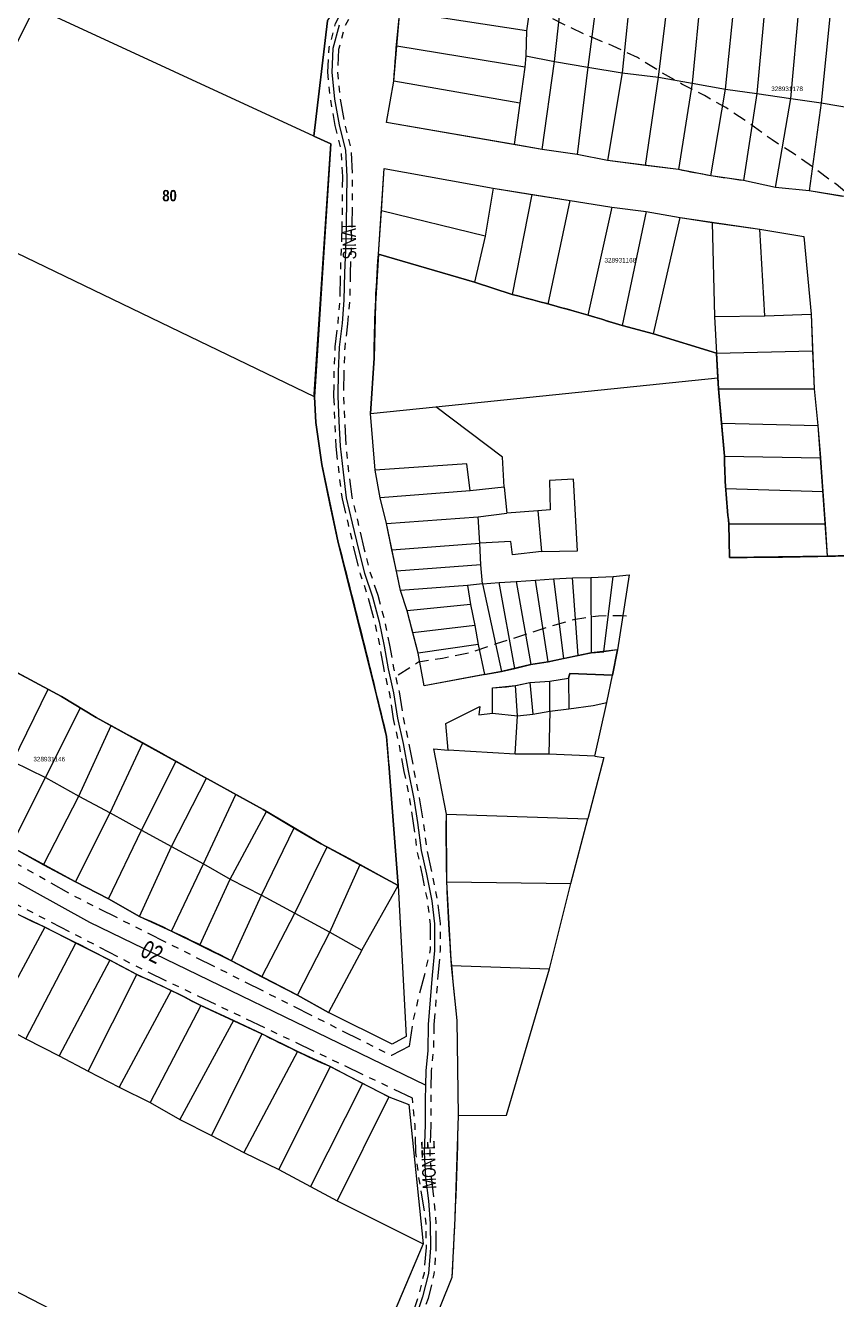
# Model space of a CAD drawing. Extents: x 205316 to 208372, y 4848714 to 4853250.
# Drawn here: x 207217.7 to 207396.3, y 4849929.7 to 4850210.4 of the extents above; entities that cross this region are included whole.
import ezdxf
from ezdxf.enums import TextEntityAlignment as Align

# ---------------------------------------------------------------- set-up
doc = ezdxf.new("R2010")
doc.units = 0
doc.header["$LTSCALE"] = 1.5
doc.header["$MEASUREMENT"] = 0
doc.linetypes.add('TRACO_15', pattern=[3, 2, -1])
doc.linetypes.add('TRACO_25', pattern=[8, 3, -1, 1, -1, 1, -1])
for name, color, linetype in [('CD-MALHA-LOTES', 40, 'CONTINUOUS'), ('CD_TXT_QUADRA', 7, 'CONTINUOUS'), ('RU-QUADRAS', 6, 'CONTINUOUS'), ('SV-CAMINHO-TRILHA', 20, 'CONTINUOUS'), ('SV-EIXO-RUA-N-PAV', 6, 'CONTINUOUS'), ('SV-RUA-NAO-PAV-S-GUIA-C-GUIA', 7, 'CONTINUOUS'), ('SV-TXT-RUA-N-PAV-S-GUIA-C-GUIA', 7, 'CONTINUOUS'), ('Th_NmrPort', 7, 'CONTINUOUS')]:
    doc.layers.add(name, color=color, linetype=linetype)
doc.styles.add('ARIAL', font='arial.ttf')
doc.styles.add('ROMANS', font='arial.ttf', dxfattribs={"height": 0.2})
doc.styles.get("Standard").update_dxf_attribs({"font": 'swisscbo.ttf'})

msp = doc.modelspace()

# ---------------------------------------------------------------- linework, layer by layer
at = {"layer": 'CD-MALHA-LOTES', "linetype": 'Continuous'}
for p, q in [((207197.08, 4850169.22), (207219.7, 4850214.43)), ((207281.29, 4850128.59), (207197.08, 4850169.22)), ((207210.91, 4850070.41), (207218.25, 4850066.48)), ((207218.25, 4850066.48), (207225.59, 4850062.55)), ((207225.59, 4850062.55), (207233.26, 4850057.93)), ((207233.26, 4850057.93), (207240.82, 4850053.79)), ((207248.29, 4850049.72), (207240.82, 4850053.79)), ((207297.68, 4850047.68), (207297.21, 4850053.7)), ((207248.29, 4850049.72), (207255.67, 4850045.58)), ((207255.67, 4850045.58), (207263.31, 4850041.29)), ((207263.31, 4850041.29), (207269.99, 4850037.66)), ((207269.99, 4850037.66), (207276.64, 4850033.71)), ((207276.64, 4850033.71), (207282.79, 4850030.1)), ((207282.79, 4850030.1), (207288.93, 4850026.86)), ((207288.93, 4850026.86), (207299.76, 4850020.87))]:
    msp.add_line(p, q, dxfattribs=at)
at = {"layer": 'CD-MALHA-LOTES', "linetype": 'Continuous', "flags": 128}
for points in [[(207281.16, 4850186.05), (207284.22, 4850211.4), (207287.38, 4850216.37), (207291.44, 4850220.65), (207294.62, 4850256.26), (207292.84, 4850256.98), (207293.13, 4850264.07)], [(207281.16, 4850186.05), (207219.8, 4850214.38), (207219.7, 4850214.43)], [(207281.29, 4850128.59), (207281.26, 4850129.18), (207284.89, 4850184.33), (207281.16, 4850186.05)], [(207297.21, 4850053.7), (207294.52, 4850064.69), (207286.55, 4850096.49), (207284.73, 4850105.08), (207282.91, 4850113.66), (207281.59, 4850122.9), (207281.29, 4850128.59)], [(207297.98, 4850043.81), (207297.68, 4850047.68)], [(207299.76, 4850020.87), (207297.98, 4850043.81)]]:
    msp.add_lwpolyline(points, dxfattribs=at)
at = {"layer": 'CD-MALHA-LOTES'}
for points in [[(207334.19, 4850202.44), (207336.47, 4850223.2)], [(207344.27, 4850222.13), (207341.51, 4850201.22)], [(207351.27, 4850220.78), (207349.1, 4850200)], [(207357.1, 4850199.05), (207359.62, 4850219.44)], [(207366.48, 4850218.36), (207364.55, 4850197.7)], [(207329.13, 4850217.1), (207328.05, 4850209.24)], [(207371.87, 4850196.34), (207374.02, 4850217.29)], [(207380.71, 4850216.19), (207378.78, 4850195.4)], [(207386.24, 4850194.31), (207388.12, 4850214.71)], [(207299.45, 4850205.82), (207300.12, 4850213.48)], [(207328.05, 4850209.24), (207300.12, 4850213.48)], [(207394.98, 4850213.77), (207392.97, 4850193.36)], [(207328.05, 4850209.24), (207327.91, 4850203.69)], [(207298.78, 4850198.15), (207299.45, 4850205.82)], [(207327.64, 4850201.25), (207299.45, 4850205.82)], [(207327.91, 4850203.69), (207327.64, 4850201.25)], [(207327.91, 4850203.69), (207334.19, 4850202.44)], [(207327.64, 4850201.25), (207326.56, 4850193.27)], [(207331.49, 4850183.09), (207334.19, 4850202.44)], [(207334.19, 4850202.44), (207341.51, 4850201.22)], [(207341.51, 4850201.22), (207339.16, 4850182.01)], [(207341.51, 4850201.22), (207349.1, 4850200)], [(207325.29, 4850184.16), (207297.16, 4850189.01), (207298.78, 4850198.15)], [(207326.56, 4850193.27), (207298.78, 4850198.15)], [(207349.1, 4850200), (207345.89, 4850180.67)], [(207349.1, 4850200), (207357.1, 4850199.05)], [(207354.23, 4850179.59), (207357.1, 4850199.05)], [(207357.1, 4850199.05), (207364.55, 4850197.7)], [(207364.55, 4850197.7), (207361.5, 4850178.65)], [(207364.55, 4850197.7), (207371.87, 4850196.34)], [(207368.64, 4850177.31), (207371.87, 4850196.34)], [(207371.87, 4850196.34), (207378.78, 4850195.4)], [(207378.78, 4850195.4), (207375.87, 4850176.22)], [(207378.78, 4850195.4), (207386.24, 4850194.31)], [(207326.56, 4850193.27), (207325.29, 4850184.16)], [(207382.87, 4850174.74), (207386.24, 4850194.31)], [(207386.24, 4850194.31), (207392.97, 4850193.36)], [(207392.97, 4850193.36), (207390.27, 4850173.94)], [(207392.97, 4850193.36), (207400.28, 4850192.14)], [(207331.49, 4850183.09), (207325.29, 4850184.16)], [(207339.16, 4850182.01), (207331.49, 4850183.09)], [(207345.89, 4850180.67), (207339.16, 4850182.01)], [(207296.06, 4850169.53), (207296.71, 4850178.87), (207320.72, 4850174.55)], [(207354.23, 4850179.59), (207345.89, 4850180.67)], [(207361.5, 4850178.65), (207354.23, 4850179.59)], [(207368.64, 4850177.31), (207361.5, 4850178.65)], [(207375.87, 4850176.22), (207368.64, 4850177.31)], [(207382.87, 4850174.74), (207375.87, 4850176.22)], [(207320.72, 4850174.55), (207318.94, 4850163.97)], [(207320.72, 4850174.55), (207329.2, 4850173.2)], [(207329.2, 4850173.2), (207324.89, 4850151.13)], [(207329.2, 4850173.2), (207337.68, 4850171.86)], [(207390.27, 4850173.94), (207382.87, 4850174.74)], [(207397.68, 4850172.73), (207390.27, 4850173.94)], [(207332.83, 4850148.98), (207337.68, 4850171.86)], [(207337.68, 4850171.86), (207346.83, 4850170.38)], [(207346.83, 4850170.38), (207341.58, 4850146.56)], [(207346.83, 4850170.38), (207354.37, 4850169.44)], [(207295.41, 4850160.01), (207296.06, 4850169.53)], [(207318.94, 4850163.97), (207296.06, 4850169.53)], [(207354.37, 4850169.44), (207349.12, 4850144.27)], [(207354.37, 4850169.44), (207361.91, 4850168.09)], [(207356.03, 4850142.48), (207361.91, 4850168.09)], [(207361.91, 4850168.09), (207368.91, 4850167.02)], [(207368.91, 4850167.02), (207379.41, 4850165.54)], [(207368.91, 4850167.02), (207369.44, 4850146.26)], [(207318.94, 4850163.97), (207316.54, 4850153.82)], [(207379.41, 4850165.54), (207389.1, 4850163.93), (207390.77, 4850146.77)], [(207380.54, 4850146.41), (207379.41, 4850165.54)], [(207295.41, 4850160.01), (207294.76, 4850149.04), (207294.44, 4850137.13), (207293.63, 4850124.9)], [(207316.54, 4850153.82), (207295.41, 4850160.01)], [(207324.89, 4850151.13), (207316.54, 4850153.82)], [(207332.83, 4850148.98), (207324.89, 4850151.13)], [(207341.58, 4850146.56), (207332.83, 4850148.98)], [(207349.12, 4850144.27), (207341.58, 4850146.56)], [(207369.44, 4850146.26), (207380.54, 4850146.41)], [(207369.44, 4850146.26), (207369.9, 4850138.18)], [(207380.54, 4850146.41), (207390.77, 4850146.77)], [(207390.77, 4850146.77), (207391.04, 4850138.7)], [(207356.03, 4850142.48), (207349.12, 4850144.27)], [(207369.9, 4850138.18), (207356.03, 4850142.48)], [(207369.9, 4850138.18), (207391.04, 4850138.7)], [(207391.04, 4850138.7), (207391.44, 4850130.37)], [(207370.18, 4850132.8), (207369.9, 4850138.18)], [(207308.02, 4850126.38), (207370.18, 4850132.8)], [(207370.31, 4850130.31), (207370.18, 4850132.8)], [(207370.31, 4850130.31), (207391.44, 4850130.37)], [(207370.98, 4850122.78), (207370.31, 4850130.31)], [(207391.44, 4850130.37), (207392.25, 4850122.24)], [(207293.63, 4850124.9), (207308.02, 4850126.38)], [(207294.68, 4850112.41), (207293.63, 4850124.9)], [(207323.11, 4850108.66), (207322.74, 4850115.25), (207308.02, 4850126.38)], [(207371.65, 4850115.52), (207370.98, 4850122.78)], [(207370.98, 4850122.78), (207392.25, 4850122.24)], [(207392.25, 4850122.24), (207392.79, 4850115.11)], [(207315.61, 4850107.88), (207314.86, 4850113.78), (207294.68, 4850112.41)], [(207371.92, 4850108.39), (207371.65, 4850115.52)], [(207371.65, 4850115.52), (207392.79, 4850115.11)], [(207392.79, 4850115.11), (207393.33, 4850107.72)], [(207295.76, 4850106.36), (207294.68, 4850112.41)], [(207315.61, 4850107.88), (207295.76, 4850106.36)], [(207323.11, 4850108.66), (207315.61, 4850107.88)], [(207323.11, 4850108.66), (207323.7, 4850102.91)], [(207331.32, 4850094.49), (207339.26, 4850094.67), (207338.38, 4850110.43), (207333.07, 4850110.14), (207333.26, 4850103.66), (207330.53, 4850103.45)], [(207372.6, 4850100.59), (207371.92, 4850108.39)], [(207371.92, 4850108.39), (207393.33, 4850107.72)], [(207297.22, 4850100.67), (207295.76, 4850106.36)], [(207393.33, 4850107.72), (207393.86, 4850100.59)], [(207317.39, 4850102.17), (207323.7, 4850102.91)], [(207330.53, 4850103.45), (207323.7, 4850102.91)], [(207330.53, 4850103.45), (207331.32, 4850094.49)], [(207297.22, 4850100.67), (207317.39, 4850102.17)], [(207298.36, 4850094.85), (207297.22, 4850100.67)], [(207317.73, 4850096.34), (207317.39, 4850102.17)], [(207394.27, 4850093.46), (207372.73, 4850093.19), (207372.6, 4850100.59)], [(207372.6, 4850100.59), (207393.86, 4850100.59)], [(207393.86, 4850100.59), (207394.27, 4850093.46)], [(207331.32, 4850094.49), (207324.97, 4850093.76), (207324.61, 4850096.73), (207317.73, 4850096.34)], [(207298.36, 4850094.85), (207317.73, 4850096.34)], [(207299.36, 4850090.18), (207298.36, 4850094.85)], [(207317.96, 4850091.55), (207317.73, 4850096.34)], [(207317.96, 4850091.55), (207299.36, 4850090.18)], [(207318.32, 4850087.4), (207317.96, 4850091.55)], [(207403.88, 4850093.74), (207394.27, 4850093.46)], [(207300.28, 4850085.92), (207299.36, 4850090.18)], [(207325.74, 4850087.91), (207329.99, 4850088.2)], [(207329.99, 4850088.2), (207333.95, 4850088.44)], [(207332.84, 4850070.15), (207329.99, 4850088.2)], [(207333.95, 4850088.44), (207338.14, 4850088.68)], [(207333.95, 4850088.44), (207336.19, 4850070.94)], [(207338.14, 4850088.68), (207342.24, 4850088.78)], [(207339.44, 4850071.57), (207338.14, 4850088.68)], [(207342.24, 4850088.78), (207347.12, 4850088.97)], [(207342.24, 4850088.78), (207342.26, 4850072.14)], [(207345.07, 4850072.42), (207347.12, 4850088.97)], [(207347.12, 4850088.97), (207350.67, 4850089.36), (207348.11, 4850072.82)], [(207315.05, 4850087.03), (207300.28, 4850085.92)], [(207301.74, 4850081.4), (207300.28, 4850085.92)], [(207318.32, 4850087.4), (207315.05, 4850087.03)], [(207315.05, 4850087.03), (207315.71, 4850082.81)], [(207318.32, 4850087.4), (207321.98, 4850087.67)], [(207318.32, 4850087.4), (207322.49, 4850068.04)], [(207321.98, 4850087.67), (207325.74, 4850087.91)], [(207325.48, 4850068.73), (207321.98, 4850087.67)], [(207325.74, 4850087.91), (207328.99, 4850069.61)], [(207315.71, 4850082.81), (207301.74, 4850081.4)], [(207315.71, 4850082.81), (207316.65, 4850078.22)], [(207302.97, 4850076.58), (207301.74, 4850081.4)], [(207316.65, 4850078.22), (207302.97, 4850076.58)], [(207316.65, 4850078.22), (207317.4, 4850074.01)], [(207304.19, 4850072.06), (207302.97, 4850076.58)], [(207317.4, 4850074.01), (207304.19, 4850072.06)], [(207318.77, 4850067.36), (207305.45, 4850064.87), (207304.19, 4850072.06)], [(207317.4, 4850074.01), (207318.77, 4850067.36)], [(207336.19, 4850070.94), (207339.44, 4850071.57)], [(207339.44, 4850071.57), (207342.26, 4850072.14)], [(207342.26, 4850072.14), (207345.07, 4850072.42)], [(207348.11, 4850072.82), (207345.07, 4850072.42)], [(207348.11, 4850072.82), (207346.98, 4850067.25)], [(207322.49, 4850068.04), (207325.48, 4850068.73)], [(207325.48, 4850068.73), (207328.99, 4850069.61)], [(207328.99, 4850069.61), (207332.84, 4850070.15)], [(207332.84, 4850070.15), (207336.19, 4850070.94)], [(207215.67, 4850067.86), (207218.25, 4850066.48)], [(207218.25, 4850066.48), (207222.65, 4850064.13)], [(207318.77, 4850067.36), (207322.49, 4850068.04)], [(207328.77, 4850065.61), (207333.18, 4850065.9)], [(207333.16, 4850059.33), (207333.18, 4850065.9)], [(207333.18, 4850065.9), (207337.31, 4850066.61)], [(207346.98, 4850067.25), (207337.59, 4850067.6), (207337.31, 4850066.61)], [(207337.31, 4850066.61), (207337.38, 4850059.8)], [(207345.7, 4850061.2), (207346.98, 4850067.25)], [(207214.85, 4850048.2), (207222.65, 4850064.13)], [(207222.65, 4850064.13), (207225.59, 4850062.55)], [(207320.55, 4850058.88), (207320.55, 4850064.47), (207325.64, 4850064.98)], [(207325.64, 4850064.98), (207328.77, 4850065.61)], [(207326.03, 4850058.3), (207325.64, 4850064.98)], [(207328.77, 4850065.61), (207329.41, 4850058.68)], [(207225.59, 4850062.55), (207229.77, 4850060.03)], [(207310.75, 4850050.69), (207310.29, 4850056.61), (207317.73, 4850060.33), (207317.5, 4850058.47), (207320.55, 4850058.88)], [(207337.38, 4850059.8), (207342.73, 4850060.55), (207345.7, 4850061.2)], [(207343.11, 4850049.4), (207345.7, 4850061.2)], [(207222.08, 4850044.68), (207229.77, 4850060.03)], [(207229.77, 4850060.03), (207233.26, 4850057.93)], [(207233.26, 4850057.93), (207236.53, 4850056.14)], [(207320.55, 4850058.88), (207326.03, 4850058.3)], [(207325.56, 4850049.87), (207326.03, 4850058.3)], [(207326.03, 4850058.3), (207329.41, 4850058.68)], [(207329.41, 4850058.68), (207333.16, 4850059.33)], [(207333.16, 4850059.33), (207332.97, 4850049.87)], [(207333.16, 4850059.33), (207337.38, 4850059.8)], [(207229.37, 4850040.62), (207236.53, 4850056.14)], [(207236.53, 4850056.14), (207240.77, 4850053.82)], [(207236.3, 4850036.92), (207243.48, 4850052.34)], [(207243.48, 4850052.34), (207241.63, 4850053.35), (207240.77, 4850053.82)], [(207248.29, 4850049.72), (207243.48, 4850052.34)], [(207248.29, 4850049.72), (207250.86, 4850048.28)], [(207310.37, 4850036.64), (207307.6, 4850051.04), (207310.75, 4850050.69)], [(207325.56, 4850049.87), (207310.75, 4850050.69)], [(207332.97, 4850049.87), (207325.56, 4850049.87)], [(207343.11, 4850049.4), (207332.97, 4850049.87)], [(207343.11, 4850049.4), (207345.04, 4850049.08), (207341.51, 4850035.6)], [(207214.85, 4850048.2), (207222.08, 4850044.68)], [(207243.23, 4850033.1), (207250.86, 4850048.28)], [(207250.86, 4850048.28), (207255.67, 4850045.58)], [(207297.68, 4850047.68), (207297.98, 4850043.81), (207299.76, 4850020.87)], [(207214.46, 4850029.52), (207222.08, 4850044.68)], [(207222.08, 4850044.68), (207229.37, 4850040.62)], [(207249.81, 4850029.52), (207257.54, 4850044.53)], [(207255.67, 4850045.58), (207257.54, 4850044.53)], [(207257.54, 4850044.53), (207263.31, 4850041.29)], [(207221.65, 4850025.45), (207229.37, 4850040.62)], [(207229.37, 4850040.62), (207236.3, 4850036.92)], [(207256.88, 4850025.67), (207263.99, 4850040.92)], [(207263.31, 4850041.29), (207263.99, 4850040.92)], [(207263.99, 4850040.92), (207269.99, 4850037.66)], [(207269.99, 4850037.66), (207270.74, 4850037.21)], [(207228.65, 4850021.67), (207236.3, 4850036.92)], [(207236.3, 4850036.92), (207243.23, 4850033.1)], [(207262.74, 4850022.32), (207270.74, 4850037.21)], [(207270.74, 4850037.21), (207276.88, 4850033.57)], [(207310.51, 4850021.69), (207310.37, 4850036.64)], [(207310.37, 4850036.64), (207341.51, 4850035.6)], [(207337.81, 4850021.31), (207341.51, 4850035.6)], [(207235.94, 4850017.94), (207243.23, 4850033.1)], [(207243.23, 4850033.1), (207249.81, 4850029.52)], [(207269.67, 4850018.74), (207276.88, 4850033.57)], [(207276.88, 4850033.57), (207282.79, 4850030.1)], [(207214.46, 4850029.52), (207221.65, 4850025.45)], [(207242.75, 4850014.09), (207249.81, 4850029.52)], [(207249.81, 4850029.52), (207256.88, 4850025.67)], [(207276.96, 4850014.8), (207284.13, 4850029.39)], [(207282.79, 4850030.1), (207284.13, 4850029.39)], [(207284.13, 4850029.39), (207288.93, 4850026.86)], [(207288.93, 4850026.86), (207291.38, 4850025.5)], [(207221.65, 4850025.45), (207228.65, 4850021.67)], [(207249.85, 4850010.84), (207256.88, 4850025.67)], [(207256.88, 4850025.67), (207262.74, 4850022.32)], [(207284.73, 4850010.62), (207291.38, 4850025.5)], [(207291.38, 4850025.5), (207299.76, 4850020.87)], [(207228.65, 4850021.67), (207235.94, 4850017.94)], [(207256.06, 4850007.74), (207262.74, 4850022.32)], [(207262.74, 4850022.32), (207269.67, 4850018.74)], [(207299.76, 4850020.87), (207301.55, 4849987.6), (207298.44, 4849985.97), (207284.38, 4849992.92)], [(207291.78, 4850006.68), (207299.76, 4850020.87)], [(207311.51, 4850003.25), (207310.51, 4850021.69)], [(207310.51, 4850021.69), (207337.81, 4850021.31)], [(207333.11, 4850002.57), (207337.81, 4850021.31)], [(207263.07, 4850004.3), (207269.67, 4850018.74)], [(207269.67, 4850018.74), (207276.96, 4850014.8)], [(207221.92, 4850011.69), (207213.84, 4850015.56)], [(207235.94, 4850017.94), (207242.75, 4850014.09)], [(207242.75, 4850014.09), (207249.85, 4850010.84)], [(207269.73, 4850000.76), (207276.96, 4850014.8)], [(207276.96, 4850014.8), (207284.73, 4850010.62)], [(207221.92, 4850011.69), (207210.65, 4849990.95)], [(207228.73, 4850008.22), (207221.92, 4850011.69)], [(207249.85, 4850010.84), (207256.06, 4850007.74)], [(207277.58, 4849996.76), (207284.73, 4850010.62)], [(207284.73, 4850010.62), (207291.78, 4850006.68)], [(207217.74, 4849987.14), (207228.73, 4850008.22)], [(207236.26, 4850004.45), (207228.73, 4850008.22)], [(207256.06, 4850007.74), (207263.07, 4850004.3)], [(207236.26, 4850004.45), (207225.09, 4849983.34)], [(207242.2, 4850001.27), (207236.26, 4850004.45)], [(207263.07, 4850004.3), (207269.73, 4850000.76)], [(207291.78, 4850006.68), (207284.38, 4849992.92)], [(207231.46, 4849980), (207242.2, 4850001.27)], [(207249.74, 4849997.79), (207242.2, 4850001.27)], [(207313.04, 4849970.24), (207312.79, 4849991.17), (207311.51, 4850003.25)], [(207311.51, 4850003.25), (207333.11, 4850002.57)], [(207313.04, 4849970.24), (207323.6, 4849970.28), (207333.11, 4850002.57)], [(207269.73, 4850000.76), (207277.58, 4849996.76)], [(207249.74, 4849997.79), (207238.28, 4849976.46)], [(207256.26, 4849994.46), (207249.74, 4849997.79)], [(207277.58, 4849996.76), (207284.38, 4849992.92)], [(207256.26, 4849994.46), (207245.11, 4849973.05)], [(207263.5, 4849991.14), (207256.26, 4849994.46)], [(207099.63, 4849991.18), (207161.82, 4849959.29), (207257, 4849910.04), (207285.48, 4849895.23)], [(207210.65, 4849990.95), (207217.74, 4849987.14)], [(207263.5, 4849991.14), (207251.68, 4849969.37)], [(207269.73, 4849988.24), (207263.5, 4849991.14)], [(207217.74, 4849987.14), (207225.09, 4849983.34)], [(207269.73, 4849988.24), (207258.64, 4849965.83)], [(207277.55, 4849984.33), (207269.73, 4849988.24)], [(207277.55, 4849984.33), (207265.73, 4849962.03)], [(207284.8, 4849981), (207277.55, 4849984.33)], [(207225.09, 4849983.34), (207231.46, 4849980)], [(207231.46, 4849980), (207238.28, 4849976.46)], [(207284.8, 4849981), (207273.47, 4849958.35)], [(207291.9, 4849977.24), (207284.8, 4849981)], [(207238.28, 4849976.46), (207245.11, 4849973.05)], [(207291.9, 4849977.24), (207280.43, 4849954.55)], [(207297.69, 4849974.35), (207291.9, 4849977.24)], [(207245.11, 4849973.05), (207251.68, 4849969.37)], [(207297.69, 4849974.35), (207286.34, 4849951.4)], [(207297.69, 4849974.35), (207302.08, 4849972.65), (207305.26, 4849941.97)], [(207275.7, 4849845.09), (207311.66, 4849934.62), (207312.3, 4849947.53), (207313.04, 4849970.24)], [(207251.68, 4849969.37), (207258.64, 4849965.83)], [(207258.64, 4849965.83), (207265.73, 4849962.03)], [(207265.73, 4849962.03), (207273.47, 4849958.35)], [(207273.47, 4849958.35), (207280.43, 4849954.55)], [(207280.43, 4849954.55), (207286.34, 4849951.4)], [(207286.34, 4849951.4), (207305.26, 4849941.97)], [(207305.26, 4849941.97), (207285.48, 4849895.23)]]:
    msp.add_lwpolyline(points, dxfattribs=at)
at = {"layer": 'RU-QUADRAS', "linetype": 'Continuous'}
for points in [[(207284.22, 4850211.4), (207281.16, 4850186.05), (207284.89, 4850184.33), (207281.29, 4850128.59), (207281.59, 4850122.9), (207282.91, 4850113.66), (207286.55, 4850096.49, -0.004657), (207297.21, 4850053.7), (207299.76, 4850020.87), (207282.79, 4850030.1), (207269.99, 4850037.66), (207233.26, 4850057.93), (207225.59, 4850062.55), (207210.91, 4850070.41), (207204.58, 4850074.37), (207183.6, 4850085.99), (207175.75, 4850090.61, 0.016048), (207163.17, 4850097.15), (207176.8, 4850124.48), (207156.36, 4850135.51), (207134.03, 4850148.51), (207101.83, 4850166.08), (207055.03, 4850190.12), (206979.8, 4850229.99)], [(207409.52, 4850211.49), (207416.52, 4850210.14), (207447.08, 4850205.7, 0.021022), (207470.16, 4850201.66), (207472.35, 4850201.08, -0.011616), (207490.05, 4850167.92), (207491.33, 4850163.57), (207492.01, 4850157.68), (207473.84, 4850160.77, -0.008065), (207442.02, 4850165.83), (207435.69, 4850166.64), (207390.27, 4850173.94), (207382.87, 4850174.74), (207375.87, 4850176.22, -0.017944), (207361.5, 4850178.65), (207345.89, 4850180.67), (207339.16, 4850182.01), (207331.49, 4850183.09), (207297.16, 4850189.01), (207298.78, 4850198.15, -0.013891), (207301.06, 4850221.62)], [(207275.7, 4849845.09), (207311.66, 4849934.62, 0.00848), (207313.04, 4849970.24), (207312.79, 4849991.17, -0.032613), (207310.37, 4850036.64), (207307.6, 4850051.04), (207310.75, 4850050.69), (207310.29, 4850056.61), (207317.73, 4850060.33), (207317.5, 4850058.47), (207320.55, 4850058.88), (207320.55, 4850064.47, 0.049421), (207328.77, 4850065.61), (207333.18, 4850065.9), (207337.31, 4850066.61), (207337.59, 4850067.6), (207346.98, 4850067.25), (207348.11, 4850072.82), (207342.26, 4850072.14), (207332.84, 4850070.15), (207328.99, 4850069.61), (207322.49, 4850068.04), (207305.45, 4850064.87), (207304.19, 4850072.06), (207301.74, 4850081.4), (207300.28, 4850085.92), (207297.22, 4850100.67), (207295.76, 4850106.36), (207294.68, 4850112.41), (207293.63, 4850124.9), (207294.44, 4850137.13, -0.016162), (207295.41, 4850160.01), (207316.54, 4850153.82), (207324.89, 4850151.13, -0.013798), (207349.12, 4850144.27), (207356.03, 4850142.48), (207369.9, 4850138.18), (207370.31, 4850130.31), (207371.65, 4850115.52, 0.02456), (207372.6, 4850100.59), (207372.73, 4850093.19, 0.008297), (207403.88, 4850093.74)], [(207210.91, 4850070.41), (207225.59, 4850062.55), (207233.26, 4850057.93), (207269.99, 4850037.66), (207282.79, 4850030.1), (207299.76, 4850020.87), (207301.55, 4849987.6), (207298.44, 4849985.97), (207284.38, 4849992.92), (207277.58, 4849996.76), (207263.07, 4850004.3, 0.015064), (207242.75, 4850014.09), (207235.94, 4850017.94), (207228.65, 4850021.67), (207200.28, 4850037.16)], [(207213.84, 4850015.56, -0.013979), (207242.2, 4850001.27, -0.019899), (207256.26, 4849994.46), (207269.73, 4849988.24, 0.016541), (207284.8, 4849981), (207297.69, 4849974.35), (207302.08, 4849972.65), (207305.26, 4849941.97), (207285.44, 4849895.12), (207257.77, 4849827.47), (207255.31, 4849820.75), (207248.78, 4849806.99), (207246.24, 4849799.7), (207235.15, 4849773.57), (207219.33, 4849734.11), (207188.97, 4849755.63, -0.002679)]]:
    msp.add_lwpolyline(points, format="xyb", dxfattribs=at)
msp.add_lwpolyline([(207295.41, 4850160.01), (207296.71, 4850178.87), (207320.72, 4850174.55), (207346.83, 4850170.38), (207354.37, 4850169.44), (207361.91, 4850168.09), (207379.41, 4850165.54), (207389.1, 4850163.93), (207390.77, 4850146.77), (207391.44, 4850130.37), (207392.25, 4850122.24), (207394.27, 4850093.46), (207372.73, 4850093.19), (207372.6, 4850100.59, -0.02456), (207371.65, 4850115.52), (207370.31, 4850130.31), (207369.9, 4850138.18), (207356.03, 4850142.48), (207349.12, 4850144.27, 0.013798), (207324.89, 4850151.13), (207316.54, 4850153.82)], format="xyb", close=True, dxfattribs=at)
at = {"layer": 'SV-CAMINHO-TRILHA', "linetype": 'TRACO_15', "flags": 128}
for points in [[(207414.6, 4850142.66), (207412.97, 4850148.05), (207411.49, 4850153.74), (207409.56, 4850158.89), (207407.17, 4850164.08), (207403.93, 4850168.02), (207400.63, 4850171.82), (207396.22, 4850175.41), (207391.51, 4850178.91), (207386.85, 4850182.21), (207382.14, 4850185.2), (207377.13, 4850188.81), (207371.97, 4850192.31), (207367.21, 4850194.95), (207362.24, 4850197.5), (207357.18, 4850200.39), (207352.52, 4850203.34), (207347.15, 4850205.88), (207342.18, 4850207.88), (207336.81, 4850210.37), (207331.9, 4850212.82), (207327.13, 4850215.31), (207322.37, 4850218.2), (207317.41, 4850221.4), (207312.45, 4850224.45), (207307.84, 4850227.6), (207303.23, 4850231.25), (207299.53, 4850235.19), (207297.94, 4850237.85)], [(207299.77, 4850067.34), (207304.21, 4850070.18), (207309.55, 4850071), (207315.44, 4850072.17), (207321.39, 4850074.2), (207327.03, 4850075.98), (207332.77, 4850077.86), (207338.41, 4850079.53), (207343.9, 4850080.35), (207348.93, 4850080.43), (207350.44, 4850080.27)]]:
    msp.add_lwpolyline(points, dxfattribs=at)
at = {"layer": 'SV-EIXO-RUA-N-PAV', "flags": 128}
for points in [[(207286.79, 4850210.51), (207285.4, 4850205.31), (207285.13, 4850200.14), (207285.74, 4850194.2), (207286.76, 4850188.52), (207288.15, 4850182.88), (207288.42, 4850177.13), (207288.4, 4850172.03), (207288.32, 4850166.43), (207288.13, 4850160.94), (207287.96, 4850155.87), (207287.82, 4850149.91), (207287.39, 4850144.79), (207286.76, 4850139.53), (207286.53, 4850134.1), (207286.5, 4850128.7), (207286.72, 4850123.24), (207286.99, 4850117.74), (207287.61, 4850111.98), (207288.33, 4850106.3), (207289.64, 4850100.75), (207291.02, 4850094.92), (207292.34, 4850089.72), (207294.07, 4850084.48), (207295.56, 4850078.99), (207296.65, 4850073.66), (207297.52, 4850068.64), (207298.75, 4850063.34), (207299.63, 4850057.75), (207300.85, 4850052.17), (207301.98, 4850046.17), (207303.2, 4850040.01), (207304.03, 4850034.8), (207304.85, 4850028.63), (207305.97, 4850023.37), (207307.16, 4850017.54), (207307.74, 4850012.42), (207307.77, 4850006.6), (207307.28, 4850001.14), (207306.4, 4849990.3), (207306.26, 4849984.54), (207305.82, 4849980.06), (207305.76, 4849976.9), (207305.69, 4849973.51), (207305.69, 4849968.14), (207305.48, 4849962.09), (207305.8, 4849956.56), (207306.43, 4849951.38), (207306.83, 4849946.44), (207306.85, 4849941.07), (207306.41, 4849935.43), (207305.15, 4849930.25), (207303.49, 4849925.36)], [(207305.76, 4849976.9), (207231.85, 4850012.73), (207154.66, 4850055.5), (207138.63, 4850066.09)]]:
    msp.add_lwpolyline(points, dxfattribs=at)
at = {"layer": 'SV-RUA-NAO-PAV-S-GUIA-C-GUIA', "linetype": 'TRACO_25', "flags": 128}
for points in [[(207297.72, 4850263.86), (207297.72, 4850263.65), (207297.85, 4850258.13), (207298.16, 4850251.88), (207298.24, 4850246.23), (207298.2, 4850240.48), (207297.94, 4850237.85), (207297.65, 4850234.9), (207296.64, 4850229.82), (207295.23, 4850224.32), (207292.68, 4850219.28), (207290.29, 4850214.78), (207287.96, 4850210.07), (207286.63, 4850205.12), (207286.37, 4850200.18), (207286.97, 4850194.38), (207287.97, 4850188.78), (207289.38, 4850183.06), (207289.66, 4850177.16), (207289.63, 4850172.01), (207289.55, 4850166.4), (207289.37, 4850160.9), (207289.19, 4850155.83), (207289.06, 4850149.84), (207288.62, 4850144.66), (207287.99, 4850139.43), (207287.77, 4850134.07), (207287.74, 4850128.72), (207287.96, 4850123.3), (207288.22, 4850117.83), (207288.84, 4850112.13), (207289.54, 4850106.52), (207290.85, 4850101.04), (207292.22, 4850095.21), (207293.53, 4850090.06), (207295.25, 4850084.84), (207296.76, 4850079.28), (207297.86, 4850073.89), (207298.73, 4850068.88), (207299.97, 4850063.58), (207300.84, 4850057.98), (207302.06, 4850052.42), (207303.19, 4850046.4), (207304.42, 4850040.23), (207305.26, 4850034.98), (207306.07, 4850028.84), (207307.19, 4850023.62), (207308.38, 4850017.73), (207308.98, 4850012.49), (207309, 4850006.55), (207308.51, 4850001.03), (207307.64, 4849990.24), (207307.49, 4849984.46), (207307.06, 4849979.98), (207306.93, 4849973.5), (207306.93, 4849968.12), (207306.71, 4849962.11), (207307.03, 4849956.67), (207307.66, 4849951.5), (207308.07, 4849946.49), (207308.09, 4849941.02), (207307.64, 4849935.23), (207306.34, 4849929.9), (207304.65, 4849924.92), (207302.27, 4849919.38), (207300.12, 4849914.33), (207297.8, 4849909.34), (207295.33, 4849904.58), (207292.72, 4849899.67), (207290.52, 4849894.7), (207288.53, 4849889.82), (207286.27, 4849884.86), (207284.07, 4849880.13), (207282.25, 4849875.02), (207280.21, 4849869.79), (207278.12, 4849864.12), (207275.97, 4849858.54), (207273.9, 4849853.1), (207271.57, 4849848.16), (207269.79, 4849843.17), (207267.61, 4849838.11), (207265.39, 4849833.37), (207262.94, 4849828.69), (207260.48, 4849823.73), (207258.35, 4849818.93), (207255.69, 4849813.39), (207253.11, 4849807.92), (207251.48, 4849802.64), (207250.26, 4849797.81), (207248.8, 4849792.28), (207246.69, 4849786.47), (207245.09, 4849781.3), (207242.95, 4849776.16), (207240.76, 4849771.35), (207238.53, 4849765.92), (207236.54, 4849760.93), (207234.47, 4849756.19), (207231.94, 4849751.11), (207229.67, 4849746.77), (207227.96, 4849741.69), (207225.98, 4849736.93), (207224.31, 4849731.91), (207222.84, 4849726.84), (207221.6, 4849722.02), (207219.09, 4849707.53), (207218.98, 4849706.08), (207219.25, 4849705.01), (207222.53, 4849704.2), (207233.21, 4849703.43), (207243.99, 4849702.25), (207251.88, 4849701.04), (207258.13, 4849699.57), (207263.14, 4849698.3), (207268.15, 4849696.9), (207274.24, 4849694.65), (207282.33, 4849691.42), (207291.69, 4849686.64), (207301.44, 4849681.97)], [(207302.23, 4849985.48), (207303.03, 4849990.81), (207304.26, 4849996.19), (207305.75, 4850001.81), (207306.88, 4850006.78), (207306.87, 4850012.37), (207306.29, 4850017.4), (207305.11, 4850023.19), (207303.99, 4850028.48), (207303.16, 4850034.67), (207302.34, 4850039.86), (207301.11, 4850046), (207299.99, 4850052), (207298.76, 4850057.59), (207297.89, 4850063.17), (207296.66, 4850068.46), (207295.78, 4850073.5), (207294.7, 4850078.79), (207293.22, 4850084.23), (207291.49, 4850089.47), (207290.16, 4850094.71), (207288.79, 4850100.55), (207287.46, 4850106.14), (207286.74, 4850111.88), (207286.11, 4850117.67), (207285.84, 4850123.2), (207285.62, 4850128.69), (207285.65, 4850134.12), (207285.88, 4850139.6), (207286.51, 4850144.88), (207286.94, 4850149.96), (207287.08, 4850155.89), (207287.26, 4850160.97), (207287.44, 4850166.45), (207287.52, 4850172.04), (207287.54, 4850177.12), (207287.27, 4850182.75), (207285.9, 4850188.34), (207284.87, 4850194.08), (207284.25, 4850200.12), (207284.53, 4850205.45), (207285.97, 4850210.83), (207288.41, 4850215.74), (207290.8, 4850220.25), (207293.24, 4850225.07), (207294.57, 4850230.29), (207295.56, 4850235.21), (207296.09, 4850240.59), (207296.12, 4850246.23), (207296.05, 4850251.81), (207295.73, 4850258.05), (207295.61, 4850263.58), (207295.6, 4850263.86)], [(207302.23, 4849985.48), (207298.29, 4849983.41), (207228.16, 4850018.66), (207142.57, 4850066.94)], [(207302.91, 4849974.03), (207244.17, 4850002.01), (207152.5, 4850049.43), (207153.68, 4850051.58), (207138.64, 4850059.75)], [(207215.36, 4849715.43), (207218.14, 4849721.99), (207218.79, 4849723.52), (207220.62, 4849727.88), (207222.3, 4849732.6), (207223.99, 4849737.67), (207225.98, 4849742.44), (207227.72, 4849747.61), (207230.06, 4849752.07), (207232.55, 4849757.08), (207234.58, 4849761.75), (207236.57, 4849766.72), (207238.82, 4849772.19), (207241, 4849777), (207243.09, 4849782.02), (207244.68, 4849787.14), (207246.77, 4849792.91), (207248.21, 4849798.34), (207249.45, 4849803.21), (207251.14, 4849808.68), (207253.78, 4849814.3), (207256.43, 4849819.82), (207258.57, 4849824.63), (207261.06, 4849829.65), (207263.5, 4849834.31), (207265.68, 4849838.98), (207267.82, 4849843.94), (207269.61, 4849848.96), (207271.95, 4849853.93), (207273.99, 4849859.3), (207276.14, 4849864.87), (207278.23, 4849870.54), (207280.27, 4849875.76), (207282.11, 4849880.93), (207284.35, 4849885.75), (207286.59, 4849890.66), (207288.58, 4849895.53), (207290.82, 4849900.6), (207293.46, 4849905.56), (207295.9, 4849910.27), (207298.19, 4849915.19), (207300.33, 4849920.21), (207302.67, 4849925.68), (207304.31, 4849930.49), (207305.54, 4849935.57), (207305.97, 4849941.1), (207305.95, 4849946.33), (207305.22, 4849951.31), (207304.25, 4849957.05), (207303.67, 4849962.04), (207303.51, 4849968.07), (207302.91, 4849974.03)]]:
    msp.add_lwpolyline(points, dxfattribs=at)

# ---------------------------------------------------------------- texts
at = {"layer": 'CD_TXT_QUADRA', "color": 7, "linetype": 'Continuous', "style": 'ROMANS'}
for s, p in [('328931178', (207385.44, 4850196.46)), ('328931168', (207348.7, 4850158.68)), ('328931146', (207222.89, 4850048.75))]:
    msp.add_text(s, height=1, dxfattribs=at).set_placement(p, align=Align.MIDDLE)
at = {"layer": 'SV-TXT-RUA-N-PAV-S-GUIA-C-GUIA', "style": 'ARIAL', "width": 0.7}
for s, height, rotation, p in [('SINAI', 3, 91, (207290.55, 4850158.9)), ('AL.                                                                    02', 4, 333, (207171.61, 4850041.67)), ('MONTE', 3, 92, (207308.16, 4849954.11))]:
    msp.add_text(s, height=height, rotation=rotation, dxfattribs=at).set_placement(p)
at = {"layer": 'Th_NmrPort', "color": 1}
msp.add_text('80', height=2.5, dxfattribs=at).set_placement((207247.8, 4850172.91), align=Align.MIDDLE_LEFT)

doc.saveas('drawing.dxf')
